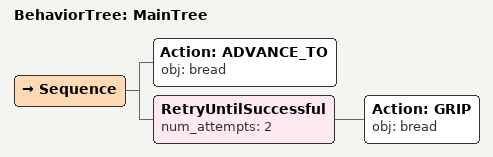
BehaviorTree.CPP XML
<root main_tree_to_execute="MainTree">
  <BehaviorTree ID="MainTree">
    <Sequence>
      <!-- Advance to bread -->
      <Action ID="ADVANCE_TO" obj="bread" />
      <!-- Retry GRASP bread up to 2 attempts -->
      <RetryUntilSuccessful num_attempts="2">
        <!-- Grasp bread -->
        <Action ID="GRIP" obj="bread" />
      </RetryUntilSuccessful>
    </Sequence>
  </BehaviorTree>
</root>
